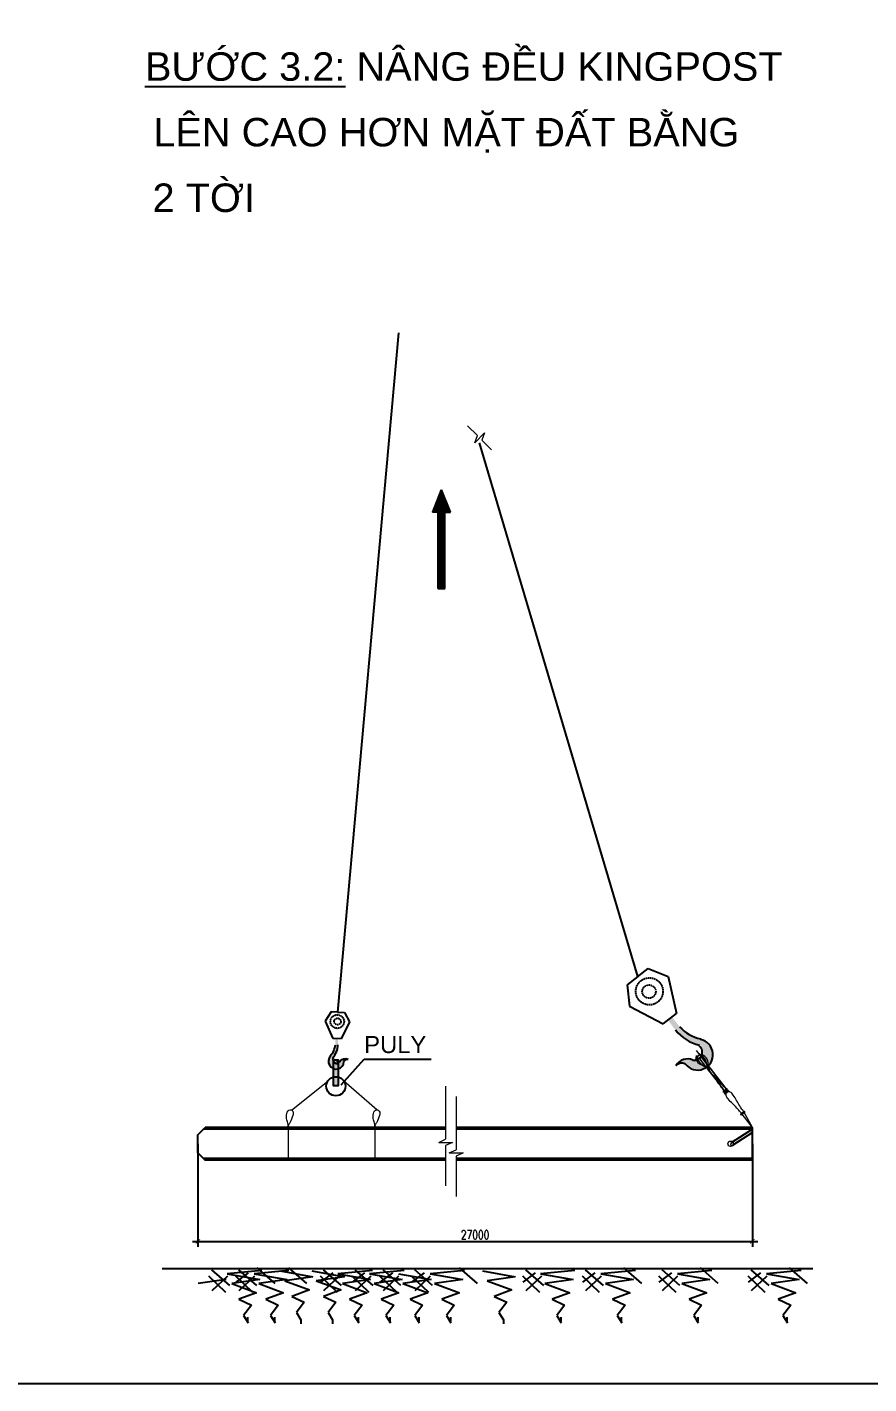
# Model space of a CAD drawing. Header units: millimetres. Extents: x -346728 to 1320345, y -537202 to -385966.
# Drawn here: x 1184548 to 1199744, y -455291 to -430809 of the extents above; entities that cross this region are included whole.
import ezdxf

# ---------------------------------------------------------------- set-up
doc = ezdxf.new("R2010")
doc.units = ezdxf.units.MM
doc.header["$LTSCALE"] = 100
doc.linetypes.add('DASHED2', pattern=[0.375, 0.25, -0.125])
doc.linetypes.add('HIDDEN', pattern=[9.525, 6.35, -3.175])
for name, color, linetype in [('9', 9, 'Continuous'), ('A-TEXT', 7, 'Continuous'), ('COT-THEP', 1, 'Continuous'), ('DUONG-BAO', 2, 'Continuous'), ('hiden', 8, 'HIDDEN'), ('X1326_COL_B4$0$CS', 253, 'Continuous')]:
    doc.layers.add(name, color=color, linetype=linetype)
doc.layers.add('CHU', color=8, linetype='Continuous', lineweight=25)
doc.layers.add('cua', color=44, linetype='Continuous', lineweight=13)
doc.styles.add('romans.shx', font='romans.shx', dxfattribs={"width": 0.75, "bigfont": 'vns.shx'})
doc.styles.add('T1', font='VHARIAL.TTF')
doc.styles.add('VnArialH', font='VHARIAL.TTF')
doc.dimstyles.new('BPTC-120', dxfattribs={"dimscale": 80, "dimtxt": 2, "dimasz": 1, "dimexe": 1.2, "dimexo": 0, "dimgap": 0.5, "dimtad": 1, "dimdec": 0, "dimzin": 0, "dimdsep": 46, "dimtxsty": 'romans.shx', "dimblk": 'ARCHTICK', "dimcen": 0.09, "dimdle": 1.2, "dimclrd": 8, "dimclre": 8, "dimclrt": 3, "dimadec": 0, "dimazin": 0, "dimtfac": 1, "dimtdec": 0, "dimtix": 1, "dimtofl": 0, "dimtmove": 0, "dimatfit": 3, "dimfxl": 1, "dimtolj": 1, "dimtzin": 0, "dimarcsym": 0})

# ---------------------------------------------------------------- blocks, each defined once
blk = doc.blocks.new('LVL-KHUNGTEN')
blk.add_lwpolyline([(61073, 41093), (119124, 41093), (119124, 62), (61073, 62)], close=True)
at = {"layer": 'DEFPOINTS'}
blk.add_line((119124, 62), (61073, 62), dxfattribs=at)
blk = doc.blocks.new('_ArchTick')
at = {"color": 0, "linetype": 'ByBlock', "const_width": 0.15}
blk.add_lwpolyline([(-0.5, -0.5), (0.5, 0.5)], dxfattribs=at)
blk = doc.blocks.new('*D721')
at = {"layer": 'DEFPOINTS', "color": 0, "linetype": 'ByBlock', "ltscale": 8, "transparency": 16777216}
for p in [(1187632, -450959, -881), (1197641, -450959, -881), (1197641, -452720)]:
    blk.add_point(p, dxfattribs=at)
at = {"layer": 'X1326_COL_B4$0$CS', "color": 8, "linetype": 'ByBlock', "lineweight": -2, "ltscale": 8, "transparency": 16777216}
for p, q in [((1187632, -450959), (1187632, -452816)), ((1197641, -450959), (1197641, -452816)), ((1187536, -452720), (1197737, -452720))]:
    blk.add_line(p, q, dxfattribs=at)
at = {"layer": 'X1326_COL_B4$0$CS', "color": 8, "linetype": 'ByBlock', "lineweight": -2, "ltscale": 8, "transparency": 16777216, "xscale": 80, "yscale": 80, "zscale": 80, "rotation": 180}
blk.add_blockref('_ArchTick', (1187632, -452720), dxfattribs=at)
at = {"layer": 'X1326_COL_B4$0$CS', "color": 8, "linetype": 'ByBlock', "lineweight": -2, "ltscale": 8, "transparency": 16777216, "xscale": 80, "yscale": 80, "zscale": 80}
blk.add_blockref('_ArchTick', (1197641, -452720), dxfattribs=at)
at = {"layer": 'X1326_COL_B4$0$CS', "color": 3, "linetype": 'ByBlock', "ltscale": 8, "transparency": 16777216, "insert": (1192636, -452600), "char_height": 160, "attachment_point": 5, "style": 'romans.shx'}
blk.add_mtext('\\A1;27000', dxfattribs=at)

msp = doc.modelspace()

# ---------------------------------------------------------------- hatches: boundary and pattern name
h = msp.add_hatch()
h.set_pattern_fill('ANSI37', color=256, scale=1.842586, angle=37.57666, style=0)
h.set_pattern_definition([(82.57665993, (1208234.25076, -517537.28544), (-0.2283928305, 0.02975766234), []), (172.57665993, (1208234.25076, -517537.28544), (-0.02975766234, -0.2283928305), [])])
h.paths.add_polyline_path([(1196930.3, -449388.7, 0.4139754), (1196710.8, -449064.4, -0.1675092), (1196327.2, -448846.7), (1196191.6, -448670.5), (1196152.2, -448700.8), (1196116.9, -448728), (1196252.4, -448904.2, 0.1669187), (1196686.2, -449179.8, -0.3748597), (1196725.5, -449362.1)])
h.paths.add_polyline_path([(1196725.5, -449362.1, -0.3256233), (1196574.1, -449432.6, 0.3838676), (1196267.1, -449534.1, -0.3456423), (1196438.7, -449505.3, 0.6465069), (1196930.3, -449388.7)])
h = msp.add_hatch()
h.set_pattern_fill('ANSI37', color=256, scale=0.921293, angle=73.30387, style=0)
h.set_pattern_definition([(133.15054594, (1205334.58483, -480529.75136), (0.0840172277, 0.07876107112), []), (43.15054594, (1205334.58483, -480529.75136), (0.07876107112, -0.0840172277), [])])
h.paths.add_polyline_path([(1190026, -449567.7, -0.4139754), (1190020.4, -449372, 0.1675092), (1190112.6, -449171.6), (1190116.1, -449060.5), (1190141, -449061.3), (1190163.3, -449062), (1190159.7, -449173.1, -0.1669187), (1190064.1, -449411.6, 0.3748597), (1190101.4, -449497.1)])
h.paths.add_polyline_path([(1190101.4, -449497.1, 0.3256233), (1190183.4, -449481.5, -0.3838676), (1190337.7, -449433.1, 0.3456423), (1190259.6, -449471.5, -0.6465069), (1190026, -449567.7)])
at = {"layer": 'COT-THEP'}
h = msp.add_hatch(dxfattribs=at)
h.set_pattern_fill('ANSI37', color=0, scale=5.896275, style=0)
h.set_pattern_definition([(315, (1177147.6552, -409223.3477), (-0.521162042, -0.521162042), []), (225, (1177147.6552, -409223.3477), (-0.521162042, 0.521162042), [])])
h.paths.add_polyline_path([(1191970.9, -439559.1), (1191870.8, -439559.1), (1192029.9, -439160.9), (1192189, -439559.1), (1192088.8, -439559.1), (1192088.8, -440939.1), (1191970.9, -440939.1)])
at = {"layer": 'X1326_COL_B4$0$CS', "linetype": 'ByBlock', "ltscale": 8}
msp.add_hatch(color=1, dxfattribs=at).paths.add_polyline_path([(1190082.2, -449442.1), (1190162.5, -449442.1), (1190162.5, -449915.2), (1190082.2, -449915.2)])

# ---------------------------------------------------------------- linework, layer by layer
at = {"color": 7}
for p, q in [((1191870.8, -439559.1, 0), (1192029.9, -439160.9, 0)), ((1192189, -439559.1, 0), (1192029.9, -439160.9, 0)), ((1191970.9, -439559.1, 0), (1191870.8, -439559.1, 0)), ((1191970.9, -440939.1, 0), (1191970.9, -439559.1, 0)), ((1192088.8, -440939.1, 0), (1192088.8, -439559.1, 0)), ((1192088.8, -439559.1, 0), (1192189, -439559.1, 0)), ((1191970.9, -440939.1, 0), (1192088.8, -440939.1, 0))]:
    msp.add_line(p, q, dxfattribs=at)
at = {"color": 2}
for p, q in [((1195573.5, -447940.1, 0), (1195379.6, -448089.3, 0)), ((1195565.1, -447946.5, 0), (1195759.1, -447797.3, 0)), ((1195759.1, -447797.3, 0), (1196121.1, -447939.5, 0)), ((1196121.1, -447939.5, 0), (1196271.4, -448609.1, 0)), ((1195379.6, -448089.3, 0), (1195424.2, -448475.6, 0)), ((1195424.2, -448475.6, 0), (1196033, -448792.6, 0)), ((1190036.8, -448579.8, 0), (1189931.4, -448743.2, 0)), ((1190159.1, -448583.7, 0), (1190036.8, -448579.8, 0)), ((1190153.8, -448583.5, 0), (1190276.1, -448587.5, 0)), ((1190276.1, -448587.5, 0), (1190370.7, -448757.3, 0)), ((1189931.4, -448743.2, 0), (1190065.8, -449058.9, 0)), ((1190370.7, -448757.3, 0), (1190216.2, -449063.7, 0))]:
    msp.add_line(p, q, dxfattribs=at)
at = {"color": 8}
for p, q in [((1188166, -453344.8, 0), (1187884.9, -453611.6, 0)), ((1188785.6, -453245.2, 0), (1188161.2, -453304.1, 0)), ((1188161.2, -453304.1, 0), (1188750.2, -453410, 0)), ((1188538.8, -453288.7, 0), (1188314, -453457.2, 0)), ((1188651.2, -453344.8, 0), (1188370.2, -453611.6, 0)), ((1189270.8, -453245.2, 0), (1188646.4, -453304.1, 0)), ((1188646.4, -453304.1, 0), (1189235.5, -453410, 0)), ((1189115.4, -453252.1, 0), (1189704.5, -453358.1, 0)), ((1189704.5, -453358.1, 0), (1189197.9, -453428.7, 0)), ((1189686.9, -453252.1, 0), (1190276, -453358.1, 0)), ((1190276, -453358.1, 0), (1189769.4, -453428.7, 0)), ((1190067.4, -453288.7, 0), (1189842.6, -453457.2, 0)), ((1190179.8, -453344.8, 0), (1189898.8, -453611.6, 0)), ((1190783.4, -453245.2, 0), (1190159, -453304.1, 0)), ((1190159, -453304.1, 0), (1190748.1, -453410, 0)), ((1190638.9, -453288.7, 0), (1190414.1, -453457.2, 0)), ((1190751.3, -453344.8, 0), (1190470.3, -453611.6, 0)), ((1191354.9, -453245.2, 0), (1190730.5, -453304.1, 0)), ((1190730.5, -453304.1, 0), (1191319.6, -453410, 0)), ((1191143.1, -453288.7, 0), (1190918.3, -453457.2, 0)), ((1191255.5, -453344.8, 0), (1190974.5, -453611.6, 0)), ((1191250.8, -453304.1, 0), (1191839.8, -453410, 0)), ((1191714.7, -453288.7, 0), (1191489.8, -453457.2, 0)), ((1191827.1, -453344.8, 0), (1191546.1, -453611.6, 0)), ((1192446.7, -453245.2, 0), (1191822.3, -453304.1, 0)), ((1191822.3, -453304.1, 0), (1192411.4, -453410, 0)), ((1192770.6, -453252.1, 0), (1193359.7, -453358.1, 0)), ((1193359.7, -453358.1, 0), (1192853.1, -453428.7, 0)), ((1193722.6, -453288.7, 0), (1193497.8, -453457.2, 0)), ((1193835, -453344.8, 0), (1193554, -453611.6, 0)), ((1194438.6, -453245.2, 0), (1193814.2, -453304.1, 0)), ((1193814.2, -453304.1, 0), (1194403.3, -453410, 0)), ((1194798.3, -453288.7, 0), (1194573.5, -453457.2, 0)), ((1194910.7, -453344.8, 0), (1194629.7, -453611.6, 0)), ((1195530.4, -453245.2, 0), (1194906, -453304.1, 0)), ((1194906, -453304.1, 0), (1195495, -453410, 0)), ((1196179.3, -453288.7, 0), (1195954.5, -453457.2, 0)), ((1196291.8, -453344.8, 0), (1196010.7, -453611.6, 0)), ((1196911.4, -453245.2, 0), (1196287, -453304.1, 0)), ((1196287, -453304.1, 0), (1196876, -453410, 0)), ((1197790.1, -453288.7, 0), (1197565.3, -453457.2, 0)), ((1197902.5, -453344.8, 0), (1197621.5, -453611.6, 0)), ((1198522.2, -453245.2, 0), (1197897.8, -453304.1, 0)), ((1197897.8, -453304.1, 0), (1198486.8, -453410, 0)), ((1188143.7, -453410, 0), (1187637.1, -453480.7, 0)), ((1188750.2, -453410, 0), (1188243.6, -453480.7, 0)), ((1188243.6, -453480.7, 0), (1188691.3, -453645.5, 0)), ((1189235.5, -453410, 0), (1188728.9, -453480.7, 0)), ((1188728.9, -453480.7, 0), (1189176.6, -453645.5, 0)), ((1189197.9, -453428.7, 0), (1189645.6, -453593.5, 0)), ((1189645.6, -453593.5, 0), (1189327.5, -453711.3, 0)), ((1189769.4, -453428.7, 0), (1190217.1, -453593.5, 0)), ((1190217.1, -453593.5, 0), (1189899, -453711.3, 0)), ((1190748.1, -453410, 0), (1190241.5, -453480.7, 0)), ((1190241.5, -453480.7, 0), (1190689.2, -453645.5, 0)), ((1191319.6, -453410, 0), (1190813, -453480.7, 0)), ((1190813, -453480.7, 0), (1191260.7, -453645.5, 0)), ((1191839.8, -453410, 0), (1191333.2, -453480.7, 0)), ((1191333.2, -453480.7, 0), (1191780.9, -453645.5, 0)), ((1192411.4, -453410, 0), (1191904.8, -453480.7, 0)), ((1191904.8, -453480.7, 0), (1192352.4, -453645.5, 0)), ((1192853.1, -453428.7, 0), (1193300.8, -453593.5, 0)), ((1193300.8, -453593.5, 0), (1192982.7, -453711.3, 0)), ((1194403.3, -453410, 0), (1193896.7, -453480.7, 0)), ((1193896.7, -453480.7, 0), (1194344.4, -453645.5, 0)), ((1195495, -453410, 0), (1194988.4, -453480.7, 0)), ((1194988.4, -453480.7, 0), (1195436.1, -453645.5, 0)), ((1196876, -453410, 0), (1196369.4, -453480.7, 0)), ((1196369.4, -453480.7, 0), (1196817.1, -453645.5, 0)), ((1198486.8, -453410, 0), (1197980.2, -453480.7, 0)), ((1197980.2, -453480.7, 0), (1198427.9, -453645.5, 0)), ((1188691.3, -453645.5, 0), (1188373.2, -453763.2, 0)), ((1188373.2, -453763.2, 0), (1188597.1, -453869.2, 0)), ((1188597.1, -453869.2, 0), (1188455.7, -454057.6, 0)), ((1189176.6, -453645.5, 0), (1188858.5, -453763.2, 0)), ((1188858.5, -453763.2, 0), (1189082.3, -453869.2, 0)), ((1189082.3, -453869.2, 0), (1188940.9, -454057.6, 0)), ((1189327.5, -453711.3, 0), (1189551.3, -453817.2, 0)), ((1189551.3, -453817.2, 0), (1189409.9, -454005.6, 0)), ((1189899, -453711.3, 0), (1190122.8, -453817.2, 0)), ((1190122.8, -453817.2, 0), (1189981.5, -454005.6, 0)), ((1190689.2, -453645.5, 0), (1190371.1, -453763.2, 0)), ((1190371.1, -453763.2, 0), (1190594.9, -453869.2, 0)), ((1190594.9, -453869.2, 0), (1190453.5, -454057.6, 0)), ((1191260.7, -453645.5, 0), (1190942.6, -453763.2, 0)), ((1190942.6, -453763.2, 0), (1191166.4, -453869.2, 0)), ((1191166.4, -453869.2, 0), (1191025.1, -454057.6, 0)), ((1191780.9, -453645.5, 0), (1191462.8, -453763.2, 0)), ((1191462.8, -453763.2, 0), (1191686.7, -453869.2, 0)), ((1191686.7, -453869.2, 0), (1191545.3, -454057.6, 0)), ((1192352.4, -453645.5, 0), (1192034.4, -453763.2, 0)), ((1192034.4, -453763.2, 0), (1192258.2, -453869.2, 0)), ((1192258.2, -453869.2, 0), (1192116.8, -454057.6, 0)), ((1192982.7, -453711.3, 0), (1193206.5, -453817.2, 0)), ((1193206.5, -453817.2, 0), (1193065.1, -454005.6, 0)), ((1194344.4, -453645.5, 0), (1194026.3, -453763.2, 0)), ((1194026.3, -453763.2, 0), (1194250.1, -453869.2, 0)), ((1194250.1, -453869.2, 0), (1194108.7, -454057.6, 0)), ((1195436.1, -453645.5, 0), (1195118, -453763.2, 0)), ((1195118, -453763.2, 0), (1195341.9, -453869.2, 0)), ((1195341.9, -453869.2, 0), (1195200.5, -454057.6, 0)), ((1196817.1, -453645.5, 0), (1196499, -453763.2, 0)), ((1196499, -453763.2, 0), (1196722.9, -453869.2, 0)), ((1196722.9, -453869.2, 0), (1196581.5, -454057.6, 0)), ((1198427.9, -453645.5, 0), (1198109.8, -453763.2, 0)), ((1198109.8, -453763.2, 0), (1198333.7, -453869.2, 0)), ((1198333.7, -453869.2, 0), (1198192.3, -454057.6, 0)), ((1188455.7, -454057.6, 0), (1188538.2, -454187.1, 0)), ((1188529, -454089.4, 0), (1188529, -454160.1, 0)), ((1188940.9, -454057.6, 0), (1189023.4, -454187.1, 0)), ((1189014.2, -454089.4, 0), (1189014.2, -454160.1, 0)), ((1189409.9, -454005.6, 0), (1189492.4, -454135.1, 0)), ((1189981.5, -454005.6, 0), (1190063.9, -454135.1, 0)), ((1190453.5, -454057.6, 0), (1190536, -454187.1, 0)), ((1190526.8, -454089.4, 0), (1190526.8, -454160.1, 0)), ((1191025.1, -454057.6, 0), (1191107.5, -454187.1, 0)), ((1191098.3, -454089.4, 0), (1191098.3, -454160.1, 0)), ((1191545.3, -454057.6, 0), (1191627.8, -454187.1, 0)), ((1191618.5, -454089.4, 0), (1191618.5, -454160.1, 0)), ((1192116.8, -454057.6, 0), (1192199.3, -454187.1, 0)), ((1192190.1, -454089.4, 0), (1192190.1, -454160.1, 0)), ((1193065.1, -454005.6, 0), (1193147.6, -454135.1, 0)), ((1194108.7, -454057.6, 0), (1194191.2, -454187.1, 0)), ((1194182, -454089.4, 0), (1194182, -454160.1, 0)), ((1195200.5, -454057.6, 0), (1195283, -454187.1, 0)), ((1195273.7, -454089.4, 0), (1195273.7, -454160.1, 0)), ((1196581.5, -454057.6, 0), (1196664, -454187.1, 0)), ((1196654.8, -454089.4, 0), (1196654.8, -454160.1, 0)), ((1198192.3, -454057.6, 0), (1198274.8, -454187.1, 0)), ((1198265.5, -454089.4, 0), (1198265.5, -454160.1, 0)), ((1189492.4, -454135.1, 0), (1189492.4, -454205.7, 0)), ((1190063.9, -454135.1, 0), (1190063.9, -454205.7, 0)), ((1193147.6, -454135.1, 0), (1193147.6, -454205.7, 0))]:
    msp.add_line(p, q, dxfattribs=at)
at = {"color": 8, "elevation": 0}
for points in [[(1188137.9, -453639.7), (1187828.7, -453344.8)], [(1188208.1, -453513.3), (1187884.9, -453232.5)], [(1188623.1, -453639.7), (1188314, -453344.8)], [(1188693.3, -453513.3), (1188370.2, -453232.5)], [(1189024.7, -453478.7), (1188701.5, -453197.9)], [(1189596.3, -453478.7), (1189273.1, -453197.9)], [(1190151.7, -453639.7), (1189842.6, -453344.8)], [(1190221.9, -453513.3), (1189898.8, -453232.5)], [(1190723.2, -453639.7), (1190414.1, -453344.8)], [(1190793.5, -453513.3), (1190470.3, -453232.5)], [(1191227.4, -453639.7), (1190918.3, -453344.8)], [(1191297.7, -453513.3), (1190974.5, -453232.5)], [(1191799, -453639.7), (1191489.8, -453344.8)], [(1191869.2, -453513.3), (1191546.1, -453232.5)], [(1192679.9, -453478.7), (1192356.8, -453197.9)], [(1193806.9, -453639.7), (1193497.8, -453344.8)], [(1193877.1, -453513.3), (1193554, -453232.5)], [(1194882.6, -453639.7), (1194573.5, -453344.8)], [(1194952.9, -453513.3), (1194629.7, -453232.5)], [(1195644.5, -453478.7), (1195321.3, -453197.9)], [(1196263.7, -453639.7), (1195954.5, -453344.8)], [(1196333.9, -453513.3), (1196010.7, -453232.5)], [(1197025.5, -453478.7), (1196702.4, -453197.9)], [(1197874.4, -453639.7), (1197565.3, -453344.8)], [(1197944.7, -453513.3), (1197621.5, -453232.5)], [(1198636.3, -453478.7), (1198313.1, -453197.9)]]:
    msp.add_lwpolyline(points, dxfattribs=at)
at = {"color": 6}
for centre, radius, start, end in [((1196870.5, -448410.4, 0), 791.1, 218.6218, 256.52729), ((1196834.8, -448399.1, 0), 676.8, 221.40491, 259.22119), ((1189775.8, -449138.1, 0), 338.4, 316.50601, 354.3223), ((1189764.6, -449153.1, 0), 395.6, 319.19992, 357.10541), ((1196653, -449351.3, 0), 277, 217.57666, 79.60138), ((1196596.1, -449308.3, 0), 141.9, 258.91713, 53.25895), ((1190127.6, -449471.6, 0), 138.5, 136.12583, 358.15055), ((1190138.2, -449437.5, 0), 70.9, 162.46826, 316.81008), ((1190293.9, -449547.5, 0), 120.8, 65.42817, 149.42889), ((1190329.6, -449506.5, 0), 70.4, 78.06434, 154.3336), ((1196471.7, -449668.8, 0), 241.6, 66.29831, 150.29903), ((1196366, -449643.9, 0), 140.9, 61.3936, 137.66286)]:
    msp.add_arc(centre, radius, start, end, dxfattribs=at)
at = {"layer": '9'}
msp.add_line((1195573.5, -447940.1, 0), (1192717.9, -438309.1, 0), dxfattribs=at)
at = {"layer": 'COT-THEP', "color": 10}
for p, q in [((1187631.7, -450797.2, 0), (1187764.1, -450664.8, 0)), ((1192104, -450694.2, 0), (1187734.7, -450694.2, 0)), ((1192104, -450664.8, 0), (1187764.1, -450664.8, 0)), ((1197640.7, -450664.8, 0), (1192295.3, -450664.8, 0)), ((1197640.7, -450694.2, 0), (1192295.3, -450694.2, 0)), ((1197640.7, -451253.3, 0), (1197640.7, -450664.8, 0)), ((1187631.7, -451120.9, 0), (1187631.7, -450797.2, 0)), ((1187631.7, -451120.9, 0), (1187764.1, -451253.3, 0)), ((1192104, -451223.9, 0), (1187734.7, -451223.9, 0)), ((1192104, -451253.3, 0), (1187764.1, -451253.3, 0)), ((1197640.7, -451223.9, 0), (1192295.3, -451223.9, 0)), ((1197640.7, -451253.3, 0), (1192295.3, -451253.3, 0)), ((1186985.2, -453206.6, 0), (1198735.3, -453206.6, 0))]:
    msp.add_line(p, q, dxfattribs=at)
at = {"layer": 'cua'}
for p, q in [((1192500.9, -438002.2, 0), (1192676.3, -438177.6, 0)), ((1192629.1, -438307.5, 0), (1192806.2, -438130.4, 0)), ((1192629.1, -438307.5, 0), (1192676.3, -438177.6, 0)), ((1192806.2, -438130.4, 0), (1192759.1, -438260.4, 0)), ((1192759.1, -438260.4, 0), (1192934.5, -438435.8, 0)), ((1197204.8, -450017.7, 0), (1196634.1, -449276, 0)), ((1196666.9, -449399.1, 0), (1197165.9, -450047.6, 0)), ((1196675.8, -449330.3, 0), (1197204.8, -450017.7, 0)), ((1189320.6, -450350.4, 881), (1189976.3, -449828.8, 881.1)), ((1190863.6, -450345.9, -0.2), (1190268.4, -449828.8, 881.1)), ((1192104, -449916.1, 0), (1192104, -450874.1, 0)), ((1192295.3, -450107.4, 0), (1192295.3, -451065.4, 0)), ((1197119.5, -450013.7, 0), (1197111.2, -450020.1, 0)), ((1197121.2, -450033.1, 0), (1197111.2, -450020.1, 0)), ((1197122.4, -450001.1, 0), (1197114.5, -450007.2, 0)), ((1197114.5, -450007.2, 0), (1197134.5, -450033.3, 0)), ((1197129.5, -450026.7, 0), (1197121.2, -450033.1, 0)), ((1197122.4, -450001.1, 0), (1197142.5, -450027.1, 0)), ((1197177.6, -449969, 0), (1197127.4, -450007.6, 0)), ((1197142.5, -450027.1, 0), (1197134.5, -450033.3, 0)), ((1197143.1, -450044.5, 0), (1197134.9, -450050.8, 0)), ((1197144.9, -450063.8, 0), (1197134.9, -450050.8, 0)), ((1197187.6, -449982, 0), (1197137.4, -450020.6, 0)), ((1197146.1, -450031.8, 0), (1197138.1, -450037.9, 0)), ((1197138.1, -450037.9, 0), (1197158.1, -450064, 0)), ((1197155.9, -450034.6, 0), (1197142.3, -450016.9, 0)), ((1197153.1, -450057.5, 0), (1197144.9, -450063.8, 0)), ((1197146.1, -450031.8, 0), (1197166.1, -450057.9, 0)), ((1197201.3, -449999.7, 0), (1197151.1, -450038.3, 0)), ((1197166.1, -450057.9, 0), (1197158.1, -450064, 0)), ((1197211.3, -450012.7, 0), (1197161.1, -450051.3, 0)), ((1197194.8, -450004.7, 0), (1197181.1, -449987, 0)), ((1197434.3, -450422.9, 0), (1197426.1, -450429.3, 0)), ((1197436.1, -450442.3, 0), (1197426.1, -450429.3, 0)), ((1197437.3, -450410.3, 0), (1197429.3, -450416.4, 0)), ((1197429.3, -450416.4, 0), (1197449.3, -450442.4, 0)), ((1197444.3, -450435.9, 0), (1197436.1, -450442.3, 0)), ((1197437.3, -450410.3, 0), (1197457.3, -450436.3, 0)), ((1197492.5, -450378.2, 0), (1197442.3, -450416.8, 0)), ((1197447.1, -450413.1, 0), (1197457.1, -450426.1, 0)), ((1197457.3, -450436.3, 0), (1197449.3, -450442.4, 0)), ((1197502.5, -450391.2, 0), (1197452.3, -450429.8, 0)), ((1197640.7, -450664.8, 0), (1197457.1, -450426.1, 0)), ((1197640.7, -450664.8, 0), (1197486, -450383.2, 0)), ((1189263.2, -450660.8, 881.1), (1189263.2, -451253.5, 0)), ((1190825.7, -450660.8, 0), (1190825.7, -451253.5, -881.1)), ((1191978.7, -450932.7, 0), (1192104, -450874.1, 0)), ((1191978.7, -450932.7, 0), (1192229.2, -450932.7, 0)), ((1192229.2, -450932.7, 0), (1192104, -450991.2, 0)), ((1192104, -450991.2, 0), (1192104, -451716.7, 0)), ((1192170, -451124, 0), (1192295.3, -451065.4, 0)), ((1192170, -451124, 0), (1192420.5, -451124, 0)), ((1192420.5, -451124, 0), (1192295.3, -451182.5, 0)), ((1192295.3, -451182.5, 0), (1192295.3, -451907.9, 0))]:
    msp.add_line(p, q, dxfattribs=at)
msp.add_circle((1197248.4, -450959, 0), 49, dxfattribs=at)
for centre, radius, start, end in [((1197182.6, -449975.5, 0), 8.21, 307.57666, 127.57666), ((1197206.3, -450006.2, 0), 8.21, 307.57666, 127.57666), ((1197497.5, -450384.7, 0), 8.21, 307.57666, 127.57666), ((1197272.9, -450963.8, 0), 24.5, 123.15792, 303.15792)]:
    msp.add_arc(centre, radius, start, end, dxfattribs=at)
for points in [[(1197132.2, -450003.9), (1197077.2, -449928), (1197037.6, -449877.9), (1196986.3, -449799.9), (1196822, -449531.3), (1196814.6, -449496.1), (1196674.7, -449367.9), (1196651.8, -449389.1), (1196785, -449561.6), (1196840.6, -449590.7), (1196843.7, -449592.9), (1196842.4, -449596), (1196845.8, -449597), (1196844.2, -449602.9), (1196848.9, -449603.1), (1196847.6, -449611.8), (1196854.6, -449612.8), (1196857.5, -449637.7)], [(1197171.1, -449974), (1197128.2, -449928.8), (1197064, -449865), (1196981.2, -449771.3), (1196841.2, -449566.7), (1196845.7, -449491.6), (1196680.2, -449353.9), (1196632.6, -449439), (1196827.4, -449587.5), (1196844.1, -449600.9), (1196846.4, -449603.2), (1196838.6, -449605.9), (1196846.3, -449609.9), (1196841, -449616.2), (1196849.2, -449621.4), (1196842.8, -449628.5), (1196857.7, -449646.4)], [(1197448.8, -450411.8), (1197426.4, -450386.2), (1197363.4, -450314.3), (1197203.2, -450149.8), (1197166.2, -450085.4), (1197167.6, -450046.3)], [(1197486, -450383.2), (1197467, -450355), (1197413.6, -450275.7), (1197295.7, -450078.6), (1197242.8, -450026.4), (1197204.8, -450017.7)]]:
    msp.add_spline(points, degree=3, dxfattribs=at)
msp.add_open_spline([(1197232.1, -450022.7), (1197223.3, -450020.3), (1197214.1, -450019), (1197204.8, -450017.7)], degree=3, dxfattribs=at)
for points in [[(1189263.3, -450660.6), (1189263.5, -450626.2), (1189258.9, -450581.1), (1189219, -450482.6), (1189236, -450329.2), (1189396.6, -450366.8), (1189310.2, -450539.1), (1189281.7, -450601.9), (1189260.3, -450625.5), (1189266.8, -450627.1), (1189258.8, -450630.5), (1189270.7, -450634.2), (1189257.7, -450636.9), (1189273, -450643.8), (1189252.1, -450650.7), (1189263.6, -450662), (1189272.6, -450670.9)], [(1190825.7, -450660.6), (1190825.9, -450626.2), (1190821.3, -450581.1), (1190781.4, -450482.6), (1190798.4, -450329.2), (1190959, -450366.8), (1190872.6, -450539.1), (1190844.1, -450601.9), (1190822.7, -450625.5), (1190829.3, -450627.1), (1190821.2, -450630.5), (1190833.1, -450634.2), (1190820.1, -450636.9), (1190835.4, -450643.8), (1190814.5, -450650.7), (1190826, -450662), (1190835, -450670.9)]]:
    msp.add_open_spline(points, degree=3, knots=[462.0823533, 462.0823533, 462.0823533, 462.0823533, 565.8686405, 601.7873053, 791.5287042, 822.6334374, 1040.5353474, 1103.3669328, 1107.1598589, 1110.5202687, 1114.0394488, 1120.2318469, 1124.9773629, 1133.7702853, 1140.8208708, 1165.8695943, 1165.8695943, 1165.8695943, 1165.8695943], dxfattribs=at)
at = {"layer": 'DUONG-BAO', "color": 2}
for p, q in [((1196033, -448792.6, 0), (1196271.4, -448609.1, 0)), ((1190216.2, -449063.7, 0), (1190065.8, -449058.9, 0))]:
    msp.add_line(p, q, dxfattribs=at)
at = {"layer": 'DUONG-BAO', "color": 6}
for p, q in [((1190166.2, -449502.7, 0), (1190138.4, -449473, 0)), ((1196626.8, -449446.8, 0), (1196637.3, -449366.2, 0))]:
    msp.add_line(p, q, dxfattribs=at)
at = {"layer": 'DUONG-BAO', "color": 7, "linetype": 'DASHED2'}
for centre, radius in [((1195782.3, -448208, 0), 244.9), ((1195774.9, -448212.3, 0), 121), ((1190147.3, -448753.2, 0), 122.4), ((1190151.5, -448752.9, 0), 60.5)]:
    msp.add_circle(centre, radius, dxfattribs=at)
at = {"layer": 'hiden', "ltscale": 10}
msp.add_line((1197640.7, -450752.8, 0), (1197286.3, -450984.3, 0), dxfattribs=at)
at = {"layer": 'X1326_COL_B4$0$CS', "linetype": 'ByBlock', "ltscale": 8}
for p, q in [((1191252.9, -436324.9, 0), (1190153.8, -448583.5, 0)), ((1197640.7, -450694.2, 0), (1197259.5, -450943.3, 0)), ((1197292.6, -450980.2, 0), (1197286.3, -450984.3, 0))]:
    msp.add_line(p, q, dxfattribs=at)
at = {"layer": 'X1326_COL_B4$0$CS', "linetype": 'ByBlock', "ltscale": 8, "elevation": 881.1}
msp.add_lwpolyline([(1190082.2, -449442.1), (1190162.5, -449442.1), (1190162.5, -449915.2), (1190082.2, -449915.2)], close=True, dxfattribs=at)
at = {"layer": 'X1326_COL_B4$0$CS', "linetype": 'ByBlock', "ltscale": 8}
msp.add_circle((1190122.4, -449920.6, 881.1), 172.5, dxfattribs=at)

# ---------------------------------------------------------------- block references
at = {"xscale": 1.216631744522601, "yscale": 1.216631744522601, "zscale": 1.216631744522601}
msp.add_blockref('LVL-KHUNGTEN', (1095049.3, -455366), dxfattribs=at)

# ---------------------------------------------------------------- texts
at = {"layer": 'A-TEXT', "color": 2, "style": 'VnArialH'}
msp.add_text('puly', height=307.1, dxfattribs=at).set_placement((1190633.9, -449321.6, 881.1))
at = {"layer": 'CHU', "style": 'T1'}
for s, height, p in [('%%Ub\xadíc 3.2:%%U N©ng ®Òu kingpost', 513.603, (1186674.8, -431777.2, 881.1)), ('lªn cao h¬n mÆt ®Êt b»ng ', 513.603, (1186825.6, -432961, 881.1)), ('2 têi', 513.6, (1186812, -434144.7, 881.1))]:
    msp.add_text(s, height=height, dxfattribs=at).set_placement(p)

# ---------------------------------------------------------------- dimensions: what is measured, and where the dimension line sits
at = {"layer": 'X1326_COL_B4$0$CS', "linetype": 'ByBlock', "ltscale": 8}
dim = msp.add_linear_dim(base=(1197640.7, -452720, 881.1), p1=(1187631.7, -450959, 0), p2=(1197640.7, -450959, 0), text='27000', dimstyle='BPTC-120', dxfattribs=at)
dim.commit()
dim.dimension.update_dxf_attribs({"geometry": '*D721', "text_midpoint": (1192636.2, -452600, 881.1)})

# ---------------------------------------------------------------- leaders
msp.add_leader([(1190220.3, -449892.2, 881.1), (1190633.9, -449430.2, 881.1), (1191841.4, -449430.2, 881.1)], dimstyle='BPTC-120', override={"dimgap": 0.5, "dimtad": 0}, dxfattribs=at)

doc.saveas('drawing.dxf')
